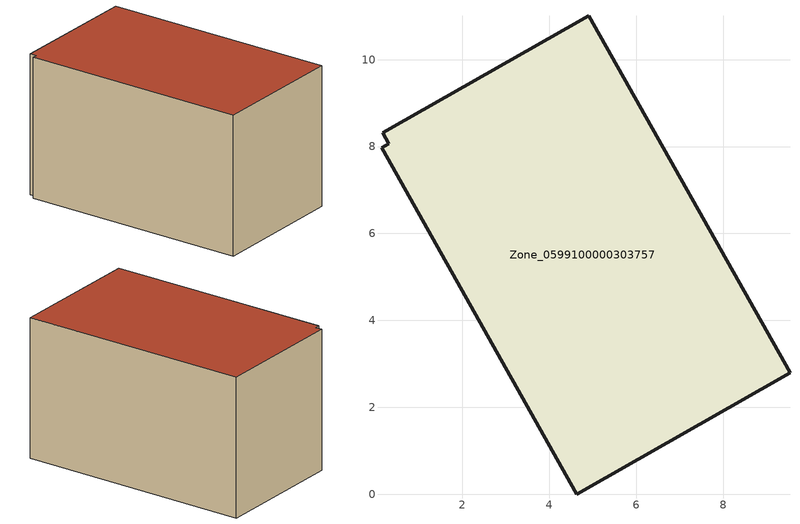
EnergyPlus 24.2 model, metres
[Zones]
Zone_0599100000303757
 floor ground (C_G): 0.17,8.31 4.91,11.01 9.54,2.79 4.63,0 0.14,7.97 0.3,8.07 z0
 wall outside (C_F): 9.54,2.79 4.91,11.01 0.17,8.31 0.3,8.07 0.14,7.97 4.63,0 9.54,2.79 z0:5.7
 roof outside (C_R): 4.91,11.01 0.17,8.31 0.3,8.07 0.14,7.97 4.63,0 9.54,2.79 z5.7
[BUILDING]
Pand.0599100000303757: North Axis=0; Terrain=City; Loads Convergence Tolerance Value=0.04; Temperature Convergence Tolerance Value=0.4; Solar Distribution=FullExterior; Maximum Number of Warmup Days=25; Minimum Number of Warmup Days=1
[Site:Location]
Rotterdam.The.Hague.AP_ZH_NLD Design_Conditions: Latitude=51.96; Longitude=4.45; Time Zone=1; Elevation=-4.5
[SITE:GROUNDTEMPERATURE:BUILDINGSURFACE]
18, 18, 18, 18, 18, 18, 18, 18, 18, 18, 18, 18
[MATERIAL] Thermal Absorptance=0.9; Solar Absorptance=0.7; Visible Absorptance=0.7
Name | Roughness | Thickness | Conductivity | Density | Specific Heat
G.TI.1946-1964 | MediumSmooth | 0.15 | 1 | 540 | 1210
F.TI.1946-1964 | Rough | 0.3 | 0.857143 | 1920 | 840
R.TI.1946-1964 | MediumRough | 0.2 | 0.277778 | 1500 | 1000
[CONSTRUCTION]
C_G: G.TI.1946-1964
C_F: F.TI.1946-1964
C_R: R.TI.1946-1964
[ZONE]
Zone_0599100000303757: Type=1; Multiplier=1; Ceiling Height=Autocalculate; Volume=Autocalculate; Floor Area=autocalculate; Part of Total Floor Area=Yes
[ZONEINFILTRATION:DESIGNFLOWRATE]
Infil_Zone_0599100000303757: Zone or ZoneList or Space or SpaceList=Zone_0599100000303757; Schedule=AlwaysOn; Design Flow Rate Calculation Method=Flow/Area; Flow Rate per Floor Area=0.003; Constant Term Coefficient=1; Temperature Term Coefficient=0; Velocity Term Coefficient=0; Velocity Squared Term Coefficient=0
[HVACTEMPLATE:ZONE:IDEALLOADSAIRSYSTEM]
Zone_0599100000303757: Maximum Heating Supply Air Temperature=50; Minimum Cooling Supply Air Temperature=13; Maximum Heating Supply Air Humidity Ratio=0.0156; Minimum Cooling Supply Air Humidity Ratio=0.0077; Heating Limit=NoLimit; Cooling Limit=NoLimit; Dehumidification Control Type=ConstantSensibleHeatRatio; Cooling Sensible Heat Ratio=0.7; Dehumidification Setpoint=60; Humidification Control Type=None; Humidification Setpoint=30; Outdoor Air Method=None; Outdoor Air Flow Rate per Person=0.00944; Outdoor Air Flow Rate per Zone Floor Area=0; Outdoor Air Flow Rate per Zone=0; Demand Controlled Ventilation Type=None; Outdoor Air Economizer Type=NoEconomizer; Heat Recovery Type=None; Sensible Heat Recovery Effectiveness=0.7; Latent Heat Recovery Effectiveness=0.65
[ZONECONTROL:THERMOSTAT]
ThermostatControl_Zone_0599100000303757: Zone or ZoneList=Zone_0599100000303757; Control Type Schedule=DualSetpointControlType; Control 1=Thermostat_Zone_0599100000303757; Temperature Difference Between Cutout And Setpoint=0
[THERMOSTATSETPOINT:DUALSETPOINT]
Thermostat_Zone_0599100000303757: Heating Setpoint Temperature Schedule=HeatingSetpoint_Zone_0599100000303757; Cooling Setpoint Temperature Schedule=CoolingSetpoint_Zone_0599100000303757
[SCHEDULE:COMPACT]
HeatingSetpoint_Zone_0599100000303757: Through: 12/31, For: AllDays, Until: 24:00, 21
CoolingSetpoint_Zone_0599100000303757: Through: 12/31, For: AllDays, Until: 24:00, 24
DualSetpointControlType: Through: 12/31, For: AllDays, Until: 24:00, 4
AlwaysOn: Through: 12/31, For: AllDays, Until: 24:00, 1
